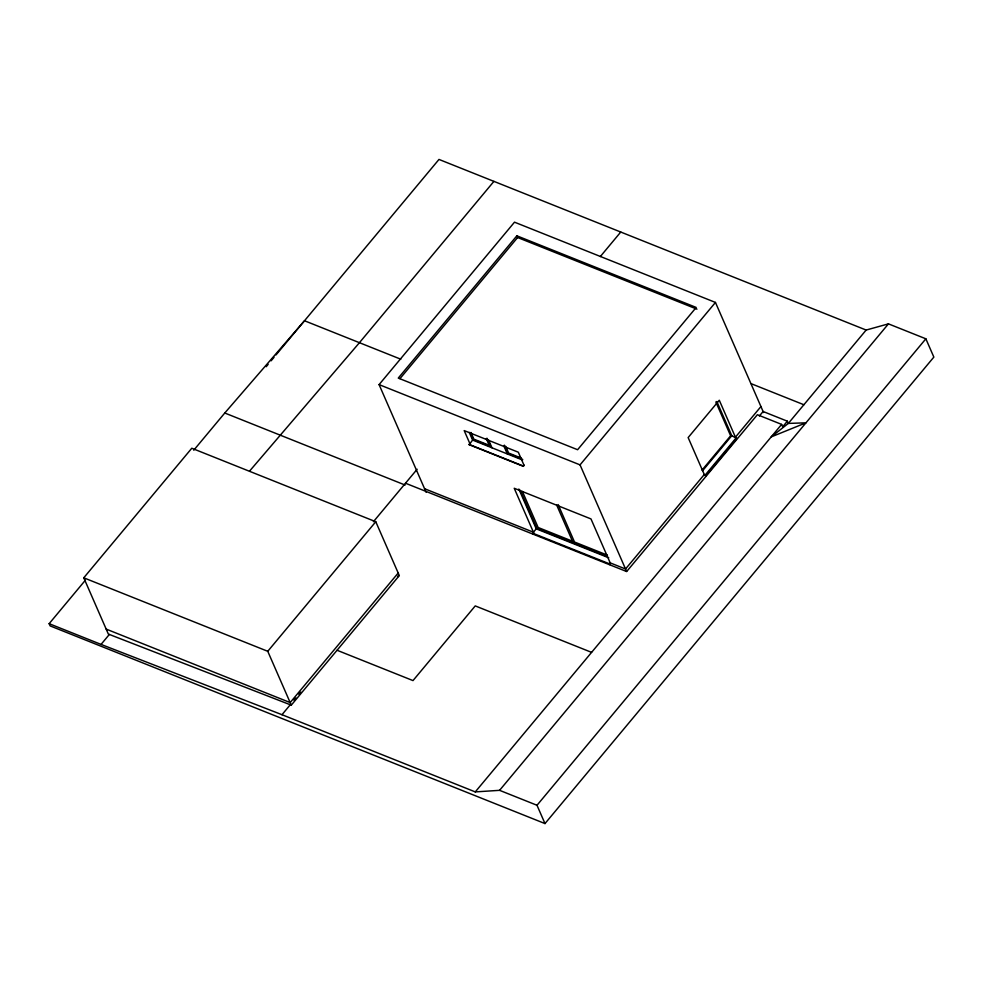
<?xml version="1.0" encoding="UTF-8"?>
<svg xmlns="http://www.w3.org/2000/svg" width="983" height="983" viewBox="0 0 983 983"><rect width="100%" height="100%" fill="white"/><g stroke="black" fill="none" stroke-linecap="round" stroke-linejoin="round"><path stroke-width="1.47" d="M83.764 577.807L191.796 448.236L375.776 521.727L399.307 575.571L291.287 705.155L108.339 634.06L83.764 577.807L267.757 651.299L291.287 705.155M759.38 415.993L763.115 411.508L787.346 421.191L788.317 423.415L805.949 422.825L771.2 436.907L788.317 423.415L866.146 330.055L888.448 323.862L925.863 338.803L933.85 357.099L544.987 823.57L50.121 625.901L49.15 623.677L85.374 580.216M193.762 450.202L224.775 413.007L304.497 320.753L400.769 359.2M266.196 366.708L268.162 364.349M271.111 360.81L274.048 357.284M276.014 354.924L438.983 159.43L866.146 330.055M49.15 623.677L101.052 644.406L109.346 634.453M249.571 471.103L359.434 342.698L493.921 181.376M426.143 492.311L379.082 384.611L514.502 222.17L715.452 302.432L763.558 412.541M516.861 235.809L398.262 378.086L577.599 449.723L696.21 307.446L516.861 235.809L517.611 237.517L696.959 309.154M399.983 378.615L517.611 237.517M373.417 521.703L417.148 469.235M267.757 651.299L375.776 521.727M600.318 256.551L620.752 232.037M469.174 444.697L469.948 443.763L464.197 430.603L518.324 452.217L524.074 465.389L523.3 466.323L469.174 444.697L472.602 440.065L469.247 432.373M398.189 573.015L290.169 702.587L106.176 629.095M101.052 644.406L281.986 714.702L290.28 704.75M293.991 700.301L295.944 697.955M298.869 694.44L300.823 692.106M523.3 466.323L523.927 465.045M626.576 571.381L580.044 464.873L715.452 302.432M532.651 533.142L609.399 563.8L609.779 564.647L610.554 563.714L590.98 518.926L514.232 488.268L533.806 533.056L533.032 533.99L532.651 533.142L536.239 528.842L518.84 489.03M609.399 563.8L610.185 562.866L625.532 568.997L704.283 474.519L705.671 475.772L736.795 438.43L731.782 435.715L716.84 401.531M702.009 470.132L730.627 435.801L715.833 401.936M702.599 470.734L731.782 435.715M735.419 437.177L760.94 406.557M705.303 474.912L736.427 437.57M281.986 714.702L475.268 791.905L781.632 424.398L757.389 414.715L626.65 571.553L405.5 483.218M787.346 421.191L782.677 426.794L781.632 424.398M475.268 791.905L499.585 790.332L888.448 323.862M544.987 823.57L537.001 805.274L925.863 338.803M751.147 383.677L803.885 404.738M736.795 438.43L735.788 438.025L719.286 400.241L688.149 437.582L704.664 475.367L705.671 475.772M379.082 384.611L580.044 464.873M521.174 458.053L508.616 453.04L505.68 446.319M522.673 459.356L507.978 453.482L504.34 445.152M472.602 440.065L522.575 460.019M469.026 444.353L523.153 465.979M572.475 541.203L538.143 527.49L522.403 491.451M607.457 555.174L574.502 542.014L558.147 504.586M607.334 556.538L536.865 528.387L520.204 490.247M536.239 528.842L608.723 557.791M424.57 488.723L533.437 532.208M224.775 413.007L405.119 485.049M591.582 652.368L475.244 605.909L412.995 680.592L337.046 650.255M397.525 576.099L398.533 576.505M499.585 790.332L537.001 805.274M556.734 505.164L573.224 542.911M503.984 446.245L507.339 453.937M488.637 440.114L491.991 447.806M486.966 438.221L490.615 446.552L473.241 439.61L470.206 432.667M486.29 438.578L489.227 445.287L473.88 439.155L470.943 432.446"/></g></svg>
